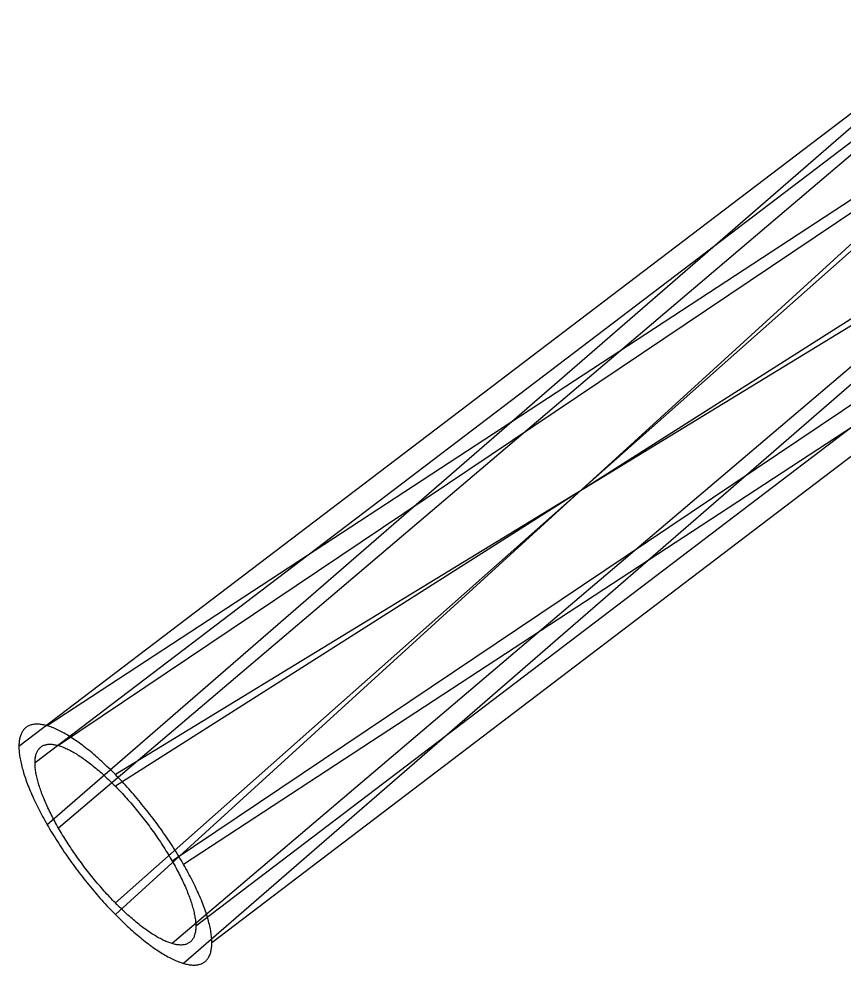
# Model space of a CAD drawing. Extents: x 0.1 to 1.91, y 6.56 to 8.08.
# Drawn here: x 0.099 to 0.859, y 6.565 to 7.437 of the extents above; entities that cross this region are included whole.
import ezdxf

# ---------------------------------------------------------------- set-up
doc = ezdxf.new("R2010")
doc.units = 0
doc.layers.get('0').update_dxf_attribs({"linetype": 'CONTINUOUS'})

msp = doc.modelspace()

# ---------------------------------------------------------------- linework, layer by layer
at = {"color": 9}
for points in [[(0.98095, 7.43675, -0.86197), (0.12525, 6.69411, -0.67927)], [(0.95493, 7.4176, -0.96074), (0.09923, 6.76618, -0.60907)], [(0.99141, 7.4185, -0.8703), (0.13571, 6.69106, -0.65944)], [(0.96973, 7.40254, -0.95261), (0.11403, 6.75112, -0.60094)], [(1.04376, 7.39175, -0.79249), (0.18806, 6.61132, -0.67977)], [(1.04376, 7.381, -0.8124), (0.18806, 6.62207, -0.65985)], [(0.98095, 7.34553, -1.03094), (0.12525, 6.78532, -0.5103)], [(0.99141, 7.34248, -1.01111), (0.13571, 6.76707, -0.51863)], [(1.09611, 7.31201, -0.81282), (0.24041, 6.58457, -0.60195)], [(1.10658, 7.30896, -0.79299), (0.25088, 6.56632, -0.61028)], [(1.04376, 7.27349, -1.01153), (0.18806, 6.72957, -0.46072)], [(1.04376, 7.26274, -1.03144), (0.18806, 6.74032, -0.44081)], [(1.11779, 7.25195, -0.87131), (0.26209, 6.60052, -0.51964)], [(1.11779, 7.25195, -0.87131), (0.26209, 6.60052, -0.51964)], [(1.09611, 7.23599, -0.95362), (0.24041, 6.66059, -0.46114)], [(1.1326, 7.23689, -0.86318), (0.2769, 6.58546, -0.51151)], [(1.1326, 7.23689, -0.86318), (0.2769, 6.58546, -0.51151)], [(1.10658, 7.21774, -0.96196), (0.25088, 6.65754, -0.44131)], [(0.2769, 6.58546, -0.51151), (0.27688, 6.5866, -0.50943), (0.27684, 6.58777, -0.50737), (0.27677, 6.58896, -0.50532), (0.27668, 6.59018, -0.50329), (0.27656, 6.59143, -0.50128), (0.27641, 6.5927, -0.49929), (0.27623, 6.594, -0.49731), (0.27603, 6.59532, -0.49536), (0.2758, 6.59667, -0.49342), (0.27555, 6.59804, -0.4915), (0.27526, 6.59943, -0.48961), (0.27495, 6.60085, -0.48773), (0.27462, 6.60229, -0.48588), (0.27426, 6.60375, -0.48405), (0.27387, 6.60524, -0.48225), (0.27345, 6.60674, -0.48047), (0.27301, 6.60827, -0.47871), (0.27255, 6.60982, -0.47698), (0.27206, 6.61139, -0.47527), (0.27154, 6.61297, -0.47359), (0.271, 6.61458, -0.47193), (0.27043, 6.61621, -0.4703), (0.26983, 6.61785, -0.4687), (0.26922, 6.61951, -0.46713), (0.26857, 6.62119, -0.46559), (0.26791, 6.62288, -0.46407), (0.26721, 6.6246, -0.46258), (0.2665, 6.62632, -0.46113), (0.26576, 6.62806, -0.4597), (0.26499, 6.62982, -0.4583), (0.26421, 6.63159, -0.45694), (0.2634, 6.63338, -0.45561), (0.26256, 6.63517, -0.45431), (0.26171, 6.63698, -0.45304), (0.26083, 6.6388, -0.4518), (0.25993, 6.64063, -0.4506), (0.25901, 6.64248, -0.44943), (0.25806, 6.64433, -0.44829), (0.2571, 6.64619, -0.44719), (0.25611, 6.64806, -0.44612), (0.25511, 6.64995, -0.44509), (0.25408, 6.65183, -0.44409), (0.25303, 6.65373, -0.44313), (0.25196, 6.65563, -0.4422), (0.25088, 6.65754, -0.44131), (0.24977, 6.65945, -0.44046), (0.24865, 6.66137, -0.43964), (0.2475, 6.6633, -0.43886), (0.24634, 6.66522, -0.43811), (0.24516, 6.66715, -0.43741), (0.24397, 6.66909, -0.43674), (0.24275, 6.67102, -0.43611), (0.24152, 6.67296, -0.43551), (0.24028, 6.67489, -0.43496), (0.23901, 6.67683, -0.43444), (0.23774, 6.67877, -0.43396), (0.23644, 6.68071, -0.43352), (0.23514, 6.68264, -0.43312), (0.23381, 6.68457, -0.43275), (0.23248, 6.6865, -0.43243), (0.23113, 6.68843, -0.43214), (0.22977, 6.69035, -0.43189), (0.22839, 6.69227, -0.43169), (0.227, 6.69419, -0.43152), (0.2256, 6.69609, -0.43139), (0.22419, 6.698, -0.4313), (0.22277, 6.69989, -0.43125), (0.22134, 6.70178, -0.43124), (0.2199, 6.70366, -0.43126), (0.21844, 6.70553, -0.43133), (0.21698, 6.70739, -0.43144), (0.21551, 6.70924, -0.43158), (0.21403, 6.71109, -0.43177), (0.21255, 6.71292, -0.43199), (0.21105, 6.71474, -0.43226), (0.20955, 6.71655, -0.43256), (0.20804, 6.71834, -0.4329), (0.20653, 6.72013, -0.43328), (0.20501, 6.7219, -0.4337), (0.20349, 6.72365, -0.43415), (0.20196, 6.72539, -0.43465), (0.20042, 6.72712, -0.43518), (0.19889, 6.72883, -0.43576), (0.19735, 6.73053, -0.43637), (0.1958, 6.7322, -0.43701), (0.19426, 6.73386, -0.4377), (0.19271, 6.73551, -0.43842), (0.19116, 6.73713, -0.43918), (0.18961, 6.73874, -0.43998), (0.18806, 6.74032, -0.44081), (0.18651, 6.74189, -0.44168), (0.18496, 6.74344, -0.44259), (0.18341, 6.74496, -0.44353), (0.18186, 6.74647, -0.4445), (0.18032, 6.74795, -0.44552), (0.17878, 6.74942, -0.44656), (0.17723, 6.75085, -0.44765), (0.1757, 6.75227, -0.44876), (0.17416, 6.75366, -0.44991), (0.17264, 6.75503, -0.4511), (0.17111, 6.75638, -0.45231), (0.16959, 6.7577, -0.45356), (0.16808, 6.759, -0.45485), (0.16657, 6.76027, -0.45616), (0.16507, 6.76151, -0.45751), (0.16357, 6.76273, -0.45888), (0.16209, 6.76392, -0.46029), (0.16061, 6.76509, -0.46173), (0.15914, 6.76623, -0.4632), (0.15768, 6.76734, -0.4647), (0.15623, 6.76842, -0.46623), (0.15478, 6.76948, -0.46778), (0.15335, 6.7705, -0.46937), (0.15193, 6.7715, -0.47098), (0.15052, 6.77247, -0.47262), (0.14912, 6.77341, -0.47429), (0.14773, 6.77431, -0.47598), (0.14636, 6.77519, -0.4777), (0.14499, 6.77604, -0.47944), (0.14364, 6.77686, -0.48121), (0.14231, 6.77765, -0.483), (0.14099, 6.7784, -0.48482), (0.13968, 6.77913, -0.48665), (0.13839, 6.77982, -0.48851), (0.13711, 6.78049, -0.4904), (0.13585, 6.78112, -0.4923), (0.1346, 6.78171, -0.49423), (0.13337, 6.78228, -0.49617), (0.13216, 6.78281, -0.49814), (0.13096, 6.78331, -0.50012), (0.12978, 6.78378, -0.50212), (0.12862, 6.78422, -0.50414), (0.12748, 6.78462, -0.50618), (0.12635, 6.78499, -0.50823), (0.12525, 6.78532, -0.5103), (0.12416, 6.78563, -0.51238), (0.12309, 6.7859, -0.51448), (0.12204, 6.78613, -0.51659), (0.12102, 6.78633, -0.51872), (0.12001, 6.7865, -0.52086), (0.11902, 6.78664, -0.52301), (0.11806, 6.78674, -0.52517), (0.11711, 6.7868, -0.52734), (0.11619, 6.78684, -0.52953), (0.11529, 6.78684, -0.53172), (0.11441, 6.7868, -0.53392), (0.11356, 6.78673, -0.53613), (0.11273, 6.78663, -0.53834), (0.11191, 6.78649, -0.54057), (0.11113, 6.78632, -0.54279), (0.11036, 6.78612, -0.54503), (0.10962, 6.78588, -0.54727), (0.10891, 6.78561, -0.54951), (0.10822, 6.78531, -0.55176), (0.10755, 6.78497, -0.55401), (0.10691, 6.7846, -0.55626), (0.10629, 6.7842, -0.55851), (0.1057, 6.78376, -0.56076), (0.10513, 6.78329, -0.56301), (0.10458, 6.78279, -0.56526), (0.10407, 6.78226, -0.56751), (0.10357, 6.78169, -0.56976), (0.10311, 6.78109, -0.57201), (0.10267, 6.78046, -0.57425), (0.10225, 6.7798, -0.57648), (0.10187, 6.7791, -0.57872), (0.1015, 6.77837, -0.58094), (0.10117, 6.77762, -0.58316), (0.10086, 6.77683, -0.58538), (0.10058, 6.77601, -0.58758), (0.10032, 6.77516, -0.58978), (0.10009, 6.77428, -0.59197), (0.09989, 6.77337, -0.59414), (0.09971, 6.77243, -0.59631), (0.09956, 6.77146, -0.59847), (0.09944, 6.77046, -0.60062), (0.09935, 6.76943, -0.60275), (0.09928, 6.76838, -0.60487), (0.09924, 6.76729, -0.60698), (0.09923, 6.76618, -0.60907), (0.09924, 6.76504, -0.61115), (0.09928, 6.76387, -0.61321), (0.09935, 6.76268, -0.61526), (0.09944, 6.76146, -0.61728), (0.09956, 6.76021, -0.6193), (0.09971, 6.75894, -0.62129), (0.09989, 6.75765, -0.62327), (0.10009, 6.75632, -0.62522), (0.10032, 6.75498, -0.62716), (0.10058, 6.75361, -0.62908), (0.10086, 6.75221, -0.63097), (0.10117, 6.75079, -0.63284), (0.1015, 6.74935, -0.6347), (0.10187, 6.74789, -0.63652), (0.10225, 6.74641, -0.63833), (0.10267, 6.7449, -0.64011), (0.10311, 6.74337, -0.64187), (0.10357, 6.74183, -0.6436), (0.10407, 6.74026, -0.64531), (0.10458, 6.73867, -0.64699), (0.10513, 6.73706, -0.64865), (0.1057, 6.73544, -0.65027), (0.10629, 6.73379, -0.65188), (0.10691, 6.73213, -0.65345), (0.10755, 6.73045, -0.65499), (0.10822, 6.72876, -0.65651), (0.10891, 6.72705, -0.65799), (0.10962, 6.72532, -0.65945), (0.11036, 6.72358, -0.66088), (0.11113, 6.72182, -0.66227), (0.11191, 6.72005, -0.66364), (0.11273, 6.71827, -0.66497), (0.11356, 6.71647, -0.66627), (0.11441, 6.71466, -0.66754), (0.11529, 6.71284, -0.66878), (0.11619, 6.71101, -0.66998), (0.11711, 6.70917, -0.67115), (0.11806, 6.70731, -0.67229), (0.11902, 6.70545, -0.67339), (0.12001, 6.70358, -0.67446), (0.12102, 6.7017, -0.67549), (0.12204, 6.69981, -0.67649), (0.12309, 6.69792, -0.67745), (0.12416, 6.69601, -0.67838), (0.12525, 6.69411, -0.67927), (0.12635, 6.69219, -0.68012), (0.12748, 6.69027, -0.68094), (0.12862, 6.68835, -0.68172), (0.12978, 6.68642, -0.68246), (0.13096, 6.68449, -0.68317), (0.13216, 6.68256, -0.68384), (0.13337, 6.68062, -0.68447), (0.1346, 6.67869, -0.68507), (0.13585, 6.67675, -0.68562), (0.13711, 6.67481, -0.68614), (0.13839, 6.67288, -0.68662), (0.13968, 6.67094, -0.68706), (0.14099, 6.669, -0.68746), (0.14231, 6.66707, -0.68783), (0.14364, 6.66514, -0.68815), (0.14499, 6.66321, -0.68844), (0.14636, 6.66129, -0.68868), (0.14773, 6.65937, -0.68889), (0.14912, 6.65746, -0.68906), (0.15052, 6.65555, -0.68919), (0.15193, 6.65365, -0.68928), (0.15335, 6.65175, -0.68933), (0.15478, 6.64987, -0.68934), (0.15623, 6.64799, -0.68931), (0.15768, 6.64611, -0.68925), (0.15914, 6.64425, -0.68914), (0.16061, 6.6424, -0.68899), (0.16209, 6.64056, -0.68881), (0.16357, 6.63873, -0.68859), (0.16507, 6.6369, -0.68832), (0.16657, 6.6351, -0.68802), (0.16808, 6.6333, -0.68768), (0.16959, 6.63152, -0.6873), (0.17111, 6.62975, -0.68688), (0.17264, 6.62799, -0.68642), (0.17416, 6.62625, -0.68593), (0.1757, 6.62452, -0.68539), (0.17723, 6.62281, -0.68482), (0.17878, 6.62112, -0.68421), (0.18032, 6.61944, -0.68356), (0.18186, 6.61778, -0.68288), (0.18341, 6.61614, -0.68216), (0.18496, 6.61451, -0.6814), (0.18651, 6.61291, -0.6806), (0.18806, 6.61132, -0.67977), (0.18961, 6.60975, -0.6789), (0.19116, 6.60821, -0.67799), (0.19271, 6.60668, -0.67705), (0.19426, 6.60517, -0.67607), (0.1958, 6.60369, -0.67506), (0.19735, 6.60223, -0.67401), (0.19889, 6.60079, -0.67293), (0.20042, 6.59937, -0.67182), (0.20196, 6.59798, -0.67067), (0.20349, 6.59661, -0.66948), (0.20501, 6.59526, -0.66827), (0.20653, 6.59394, -0.66702), (0.20804, 6.59265, -0.66573), (0.20955, 6.59138, -0.66442), (0.21105, 6.59013, -0.66307), (0.21255, 6.58891, -0.66169), (0.21403, 6.58772, -0.66029), (0.21551, 6.58656, -0.65885), (0.21698, 6.58542, -0.65738), (0.21844, 6.58431, -0.65588), (0.2199, 6.58322, -0.65435), (0.22134, 6.58217, -0.65279), (0.22277, 6.58114, -0.65121), (0.22419, 6.58015, -0.6496), (0.2256, 6.57918, -0.64796), (0.227, 6.57824, -0.64629), (0.22839, 6.57733, -0.6446), (0.22977, 6.57645, -0.64288), (0.23113, 6.5756, -0.64114), (0.23248, 6.57478, -0.63937), (0.23381, 6.574, -0.63758), (0.23514, 6.57324, -0.63576), (0.23644, 6.57251, -0.63392), (0.23774, 6.57182, -0.63206), (0.23901, 6.57116, -0.63018), (0.24028, 6.57053, -0.62828), (0.24152, 6.56993, -0.62635), (0.24275, 6.56936, -0.62441), (0.24397, 6.56883, -0.62244), (0.24516, 6.56833, -0.62046), (0.24634, 6.56786, -0.61846), (0.2475, 6.56743, -0.61644), (0.24865, 6.56703, -0.6144), (0.24977, 6.56666, -0.61235), (0.25088, 6.56632, -0.61028), (0.25196, 6.56602, -0.6082), (0.25303, 6.56575, -0.6061), (0.25408, 6.56551, -0.60399), (0.25511, 6.56531, -0.60186), (0.25611, 6.56514, -0.59972), (0.2571, 6.56501, -0.59757), (0.25806, 6.56491, -0.59541), (0.25901, 6.56484, -0.59324), (0.25993, 6.56481, -0.59105), (0.26083, 6.56481, -0.58886), (0.26171, 6.56484, -0.58666), (0.26256, 6.56491, -0.58445), (0.2634, 6.56501, -0.58224), (0.26421, 6.56515, -0.58001), (0.26499, 6.56532, -0.57778), (0.26576, 6.56552, -0.57555), (0.2665, 6.56576, -0.57331), (0.26721, 6.56603, -0.57107), (0.26791, 6.56633, -0.56882), (0.26857, 6.56667, -0.56657), (0.26922, 6.56704, -0.56432), (0.26983, 6.56744, -0.56207), (0.27043, 6.56788, -0.55982), (0.271, 6.56835, -0.55757), (0.27154, 6.56885, -0.55531), (0.27206, 6.56939, -0.55307), (0.27255, 6.56995, -0.55082), (0.27301, 6.57055, -0.54857), (0.27345, 6.57119, -0.54633), (0.27387, 6.57185, -0.54409), (0.27426, 6.57254, -0.54186), (0.27462, 6.57327, -0.53964), (0.27495, 6.57403, -0.53742), (0.27526, 6.57482, -0.5352), (0.27555, 6.57564, -0.533), (0.2758, 6.57649, -0.5308), (0.27603, 6.57737, -0.52861), (0.27623, 6.57828, -0.52643), (0.27641, 6.57922, -0.52427), (0.27656, 6.58019, -0.52211), (0.27668, 6.58119, -0.51996), (0.27677, 6.58221, -0.51783), (0.27684, 6.58327, -0.51571), (0.27688, 6.58435, -0.5136), (0.2769, 6.58546, -0.51151)], [(0.26209, 6.60052, -0.51964), (0.26208, 6.5996, -0.52138), (0.26204, 6.59869, -0.52314), (0.26199, 6.59781, -0.52491), (0.26191, 6.59696, -0.52668), (0.26181, 6.59613, -0.52847), (0.26168, 6.59532, -0.53027), (0.26154, 6.59453, -0.53208), (0.26137, 6.59378, -0.53389), (0.26118, 6.59304, -0.53571), (0.26097, 6.59233, -0.53755), (0.26073, 6.59165, -0.53938), (0.26047, 6.59099, -0.54123), (0.26019, 6.59036, -0.54308), (0.25989, 6.58976, -0.54493), (0.25957, 6.58918, -0.54679), (0.25922, 6.58863, -0.54866), (0.25886, 6.5881, -0.55053), (0.25847, 6.5876, -0.5524), (0.25806, 6.58713, -0.55427), (0.25763, 6.58668, -0.55614), (0.25717, 6.58626, -0.55802), (0.2567, 6.58587, -0.5599), (0.25621, 6.58551, -0.56177), (0.25569, 6.58517, -0.56365), (0.25515, 6.58486, -0.56553), (0.2546, 6.58458, -0.5674), (0.25402, 6.58433, -0.56927), (0.25342, 6.5841, -0.57114), (0.25281, 6.58391, -0.57301), (0.25217, 6.58374, -0.57487), (0.25152, 6.5836, -0.57673), (0.25084, 6.58348, -0.57858), (0.25015, 6.5834, -0.58042), (0.24943, 6.58334, -0.58227), (0.2487, 6.58331, -0.5841), (0.24795, 6.58331, -0.58593), (0.24718, 6.58334, -0.58774), (0.2464, 6.58339, -0.58956), (0.24559, 6.58348, -0.59136), (0.24477, 6.58359, -0.59315), (0.24393, 6.58373, -0.59493), (0.24308, 6.5839, -0.5967), (0.2422, 6.58409, -0.59846), (0.24131, 6.58432, -0.60021), (0.24041, 6.58457, -0.60195), (0.23949, 6.58485, -0.60367), (0.23855, 6.58516, -0.60538), (0.2376, 6.58549, -0.60708), (0.23663, 6.58586, -0.60876), (0.23565, 6.58625, -0.61043), (0.23465, 6.58666, -0.61208), (0.23364, 6.58711, -0.61372), (0.23261, 6.58758, -0.61534), (0.23157, 6.58808, -0.61695), (0.23052, 6.5886, -0.61853), (0.22946, 6.58915, -0.6201), (0.22838, 6.58973, -0.62165), (0.22729, 6.59034, -0.62318), (0.22619, 6.59097, -0.6247), (0.22508, 6.59162, -0.62619), (0.22395, 6.59231, -0.62766), (0.22282, 6.59301, -0.62912), (0.22167, 6.59374, -0.63055), (0.22051, 6.5945, -0.63196), (0.21935, 6.59528, -0.63335), (0.21817, 6.59609, -0.63471), (0.21699, 6.59692, -0.63606), (0.21579, 6.59778, -0.63738), (0.21459, 6.59866, -0.63867), (0.21338, 6.59956, -0.63995), (0.21216, 6.60048, -0.6412), (0.21094, 6.60143, -0.64242), (0.20971, 6.6024, -0.64362), (0.20847, 6.6034, -0.64479), (0.20722, 6.60441, -0.64594), (0.20597, 6.60545, -0.64706), (0.20471, 6.60651, -0.64816), (0.20345, 6.60759, -0.64923), (0.20219, 6.60869, -0.65027), (0.20092, 6.60981, -0.65128), (0.19964, 6.61095, -0.65227), (0.19836, 6.61211, -0.65323), (0.19708, 6.6133, -0.65416), (0.1958, 6.61449, -0.65506), (0.19451, 6.61571, -0.65593), (0.19323, 6.61695, -0.65678), (0.19194, 6.6182, -0.65759), (0.19064, 6.61948, -0.65838), (0.18935, 6.62077, -0.65913), (0.18806, 6.62207, -0.65985), (0.18677, 6.62339, -0.66055), (0.18548, 6.62473, -0.66121), (0.18419, 6.62609, -0.66185), (0.1829, 6.62745, -0.66245), (0.18161, 6.62884, -0.66302), (0.18032, 6.63024, -0.66356), (0.17904, 6.63165, -0.66407), (0.17776, 6.63307, -0.66454), (0.17648, 6.63451, -0.66499), (0.17521, 6.63596, -0.6654), (0.17394, 6.63743, -0.66578), (0.17267, 6.6389, -0.66613), (0.17141, 6.64039, -0.66645), (0.17015, 6.64188, -0.66673), (0.1689, 6.64339, -0.66698), (0.16766, 6.64491, -0.6672), (0.16642, 6.64643, -0.66739), (0.16518, 6.64797, -0.66754), (0.16396, 6.64951, -0.66766), (0.16274, 6.65107, -0.66775), (0.16153, 6.65263, -0.66781), (0.16033, 6.65419, -0.66783), (0.15914, 6.65577, -0.66782), (0.15795, 6.65734, -0.66778), (0.15678, 6.65893, -0.66771), (0.15561, 6.66052, -0.6676), (0.15445, 6.66211, -0.66746), (0.15331, 6.66371, -0.66728), (0.15217, 6.66532, -0.66708), (0.15105, 6.66692, -0.66684), (0.14993, 6.66853, -0.66657), (0.14883, 6.67014, -0.66627), (0.14774, 6.67175, -0.66593), (0.14666, 6.67337, -0.66556), (0.1456, 6.67498, -0.66516), (0.14455, 6.6766, -0.66473), (0.14351, 6.67821, -0.66427), (0.14248, 6.67982, -0.66377), (0.14147, 6.68144, -0.66325), (0.14048, 6.68305, -0.66269), (0.13949, 6.68466, -0.6621), (0.13853, 6.68626, -0.66148), (0.13757, 6.68786, -0.66083), (0.13664, 6.68946, -0.66015), (0.13571, 6.69106, -0.65944), (0.13481, 6.69265, -0.65869), (0.13392, 6.69423, -0.65792), (0.13305, 6.69581, -0.65712), (0.13219, 6.69739, -0.65629), (0.13135, 6.69895, -0.65543), (0.13053, 6.70051, -0.65454), (0.12973, 6.70207, -0.65362), (0.12894, 6.70361, -0.65267), (0.12817, 6.70515, -0.6517), (0.12742, 6.70667, -0.6507), (0.12669, 6.70819, -0.64967), (0.12598, 6.7097, -0.64861), (0.12528, 6.71119, -0.64752), (0.12461, 6.71268, -0.64641), (0.12395, 6.71416, -0.64528), (0.12331, 6.71562, -0.64411), (0.1227, 6.71707, -0.64292), (0.1221, 6.71851, -0.64171), (0.12152, 6.71994, -0.64047), (0.12097, 6.72135, -0.63921), (0.12043, 6.72275, -0.63792), (0.11992, 6.72413, -0.63661), (0.11942, 6.7255, -0.63528), (0.11895, 6.72686, -0.63392), (0.1185, 6.7282, -0.63254), (0.11807, 6.72952, -0.63114), (0.11766, 6.73082, -0.62972), (0.11727, 6.73211, -0.62827), (0.1169, 6.73339, -0.62681), (0.11655, 6.73464, -0.62532), (0.11623, 6.73588, -0.62382), (0.11593, 6.7371, -0.62229), (0.11565, 6.7383, -0.62075), (0.11539, 6.73948, -0.61919), (0.11516, 6.74064, -0.61761), (0.11494, 6.74178, -0.61601), (0.11475, 6.74291, -0.6144), (0.11458, 6.74401, -0.61277), (0.11444, 6.74509, -0.61112), (0.11431, 6.74615, -0.60946), (0.11421, 6.74719, -0.60779), (0.11413, 6.7482, -0.60609), (0.11408, 6.7492, -0.60439), (0.11404, 6.75017, -0.60267), (0.11403, 6.75112, -0.60094), (0.11404, 6.75205, -0.5992), (0.11408, 6.75295, -0.59744), (0.11413, 6.75383, -0.59567), (0.11421, 6.75469, -0.59389), (0.11431, 6.75552, -0.59211), (0.11444, 6.75633, -0.59031), (0.11458, 6.75711, -0.5885), (0.11475, 6.75787, -0.58669), (0.11494, 6.7586, -0.58486), (0.11516, 6.75931, -0.58303), (0.11539, 6.75999, -0.58119), (0.11565, 6.76065, -0.57935), (0.11593, 6.76128, -0.5775), (0.11623, 6.76189, -0.57564), (0.11655, 6.76247, -0.57378), (0.1169, 6.76302, -0.57192), (0.11727, 6.76355, -0.57005), (0.11766, 6.76404, -0.56818), (0.11807, 6.76452, -0.56631), (0.1185, 6.76496, -0.56443), (0.11895, 6.76538, -0.56256), (0.11942, 6.76577, -0.56068), (0.11992, 6.76614, -0.5588), (0.12043, 6.76647, -0.55693), (0.12097, 6.76678, -0.55505), (0.12152, 6.76706, -0.55318), (0.1221, 6.76732, -0.55131), (0.1227, 6.76754, -0.54944), (0.12331, 6.76774, -0.54757), (0.12395, 6.76791, -0.54571), (0.12461, 6.76805, -0.54385), (0.12528, 6.76816, -0.542), (0.12598, 6.76825, -0.54015), (0.12669, 6.7683, -0.53831), (0.12742, 6.76833, -0.53648), (0.12817, 6.76833, -0.53465), (0.12894, 6.76831, -0.53283), (0.12973, 6.76825, -0.53102), (0.13053, 6.76817, -0.52922), (0.13135, 6.76805, -0.52743), (0.13219, 6.76791, -0.52565), (0.13305, 6.76775, -0.52388), (0.13392, 6.76755, -0.52212), (0.13481, 6.76733, -0.52037), (0.13571, 6.76707, -0.51863), (0.13664, 6.76679, -0.51691), (0.13757, 6.76649, -0.51519), (0.13853, 6.76615, -0.5135), (0.13949, 6.76579, -0.51181), (0.14048, 6.7654, -0.51015), (0.14147, 6.76498, -0.50849), (0.14248, 6.76454, -0.50686), (0.14351, 6.76407, -0.50524), (0.14455, 6.76357, -0.50363), (0.1456, 6.76304, -0.50205), (0.14666, 6.76249, -0.50048), (0.14774, 6.76191, -0.49893), (0.14883, 6.76131, -0.49739), (0.14993, 6.76068, -0.49588), (0.15105, 6.76002, -0.49439), (0.15217, 6.75934, -0.49291), (0.15331, 6.75863, -0.49146), (0.15445, 6.7579, -0.49003), (0.15561, 6.75714, -0.48862), (0.15678, 6.75636, -0.48723), (0.15795, 6.75555, -0.48587), (0.15914, 6.75472, -0.48452), (0.16033, 6.75387, -0.4832), (0.16153, 6.75299, -0.4819), (0.16274, 6.75209, -0.48063), (0.16396, 6.75116, -0.47938), (0.16518, 6.75021, -0.47816), (0.16642, 6.74924, -0.47696), (0.16766, 6.74825, -0.47579), (0.1689, 6.74723, -0.47464), (0.17015, 6.74619, -0.47352), (0.17141, 6.74513, -0.47242), (0.17267, 6.74405, -0.47135), (0.17394, 6.74295, -0.47031), (0.17521, 6.74183, -0.4693), (0.17648, 6.74069, -0.46831), (0.17776, 6.73953, -0.46735), (0.17904, 6.73835, -0.46642), (0.18032, 6.73715, -0.46552), (0.18161, 6.73593, -0.46465), (0.1829, 6.73469, -0.4638), (0.18419, 6.73344, -0.46299), (0.18548, 6.73217, -0.4622), (0.18677, 6.73088, -0.46145), (0.18806, 6.72957, -0.46072), (0.18935, 6.72825, -0.46003), (0.19064, 6.72691, -0.45937), (0.19194, 6.72556, -0.45873), (0.19323, 6.72419, -0.45813), (0.19451, 6.72281, -0.45756), (0.1958, 6.72141, -0.45702), (0.19708, 6.72, -0.45651), (0.19836, 6.71857, -0.45604), (0.19964, 6.71713, -0.45559), (0.20092, 6.71568, -0.45518), (0.20219, 6.71422, -0.4548), (0.20345, 6.71274, -0.45445), (0.20471, 6.71126, -0.45413), (0.20597, 6.70976, -0.45385), (0.20722, 6.70825, -0.4536), (0.20847, 6.70674, -0.45338), (0.20971, 6.70521, -0.45319), (0.21094, 6.70367, -0.45304), (0.21216, 6.70213, -0.45291), (0.21338, 6.70058, -0.45282), (0.21459, 6.69902, -0.45277), (0.21579, 6.69745, -0.45275), (0.21699, 6.69588, -0.45276), (0.21817, 6.6943, -0.4528), (0.21935, 6.69272, -0.45287), (0.22051, 6.69112, -0.45298), (0.22167, 6.68953, -0.45312), (0.22282, 6.68793, -0.45329), (0.22395, 6.68633, -0.4535), (0.22508, 6.68472, -0.45374), (0.22619, 6.68311, -0.45401), (0.22729, 6.6815, -0.45431), (0.22838, 6.67989, -0.45465), (0.22946, 6.67828, -0.45501), (0.23052, 6.67666, -0.45541), (0.23157, 6.67505, -0.45585), (0.23261, 6.67343, -0.45631), (0.23364, 6.67182, -0.4568), (0.23465, 6.67021, -0.45733), (0.23565, 6.6686, -0.45789), (0.23663, 6.66699, -0.45848), (0.2376, 6.66538, -0.4591), (0.23855, 6.66378, -0.45975), (0.23949, 6.66218, -0.46043), (0.24041, 6.66059, -0.46114), (0.24131, 6.659, -0.46188), (0.2422, 6.65741, -0.46266), (0.24308, 6.65583, -0.46346), (0.24393, 6.65426, -0.46429), (0.24477, 6.65269, -0.46515), (0.24559, 6.65113, -0.46604), (0.2464, 6.64958, -0.46696), (0.24718, 6.64803, -0.4679), (0.24795, 6.6465, -0.46888), (0.2487, 6.64497, -0.46988), (0.24943, 6.64345, -0.47091), (0.25015, 6.64195, -0.47197), (0.25084, 6.64045, -0.47305), (0.25152, 6.63896, -0.47417), (0.25217, 6.63749, -0.4753), (0.25281, 6.63602, -0.47647), (0.25342, 6.63457, -0.47765), (0.25402, 6.63313, -0.47887), (0.2546, 6.63171, -0.48011), (0.25515, 6.6303, -0.48137), (0.25569, 6.6289, -0.48266), (0.25621, 6.62751, -0.48397), (0.2567, 6.62614, -0.4853), (0.25717, 6.62479, -0.48666), (0.25763, 6.62345, -0.48804), (0.25806, 6.62213, -0.48944), (0.25847, 6.62082, -0.49086), (0.25886, 6.61953, -0.49231), (0.25922, 6.61826, -0.49377), (0.25957, 6.617, -0.49525), (0.25989, 6.61576, -0.49676), (0.26019, 6.61455, -0.49828), (0.26047, 6.61335, -0.49983), (0.26073, 6.61216, -0.50139), (0.26097, 6.611, -0.50297), (0.26118, 6.60986, -0.50456), (0.26137, 6.60874, -0.50618), (0.26154, 6.60764, -0.50781), (0.26168, 6.60656, -0.50945), (0.26181, 6.6055, -0.51112), (0.26191, 6.60446, -0.51279), (0.26199, 6.60344, -0.51448), (0.26204, 6.60245, -0.51619), (0.26208, 6.60147, -0.51791), (0.26209, 6.60052, -0.51964)]]:
    msp.add_polyline3d(points, dxfattribs=at)

doc.saveas('drawing.dxf')
